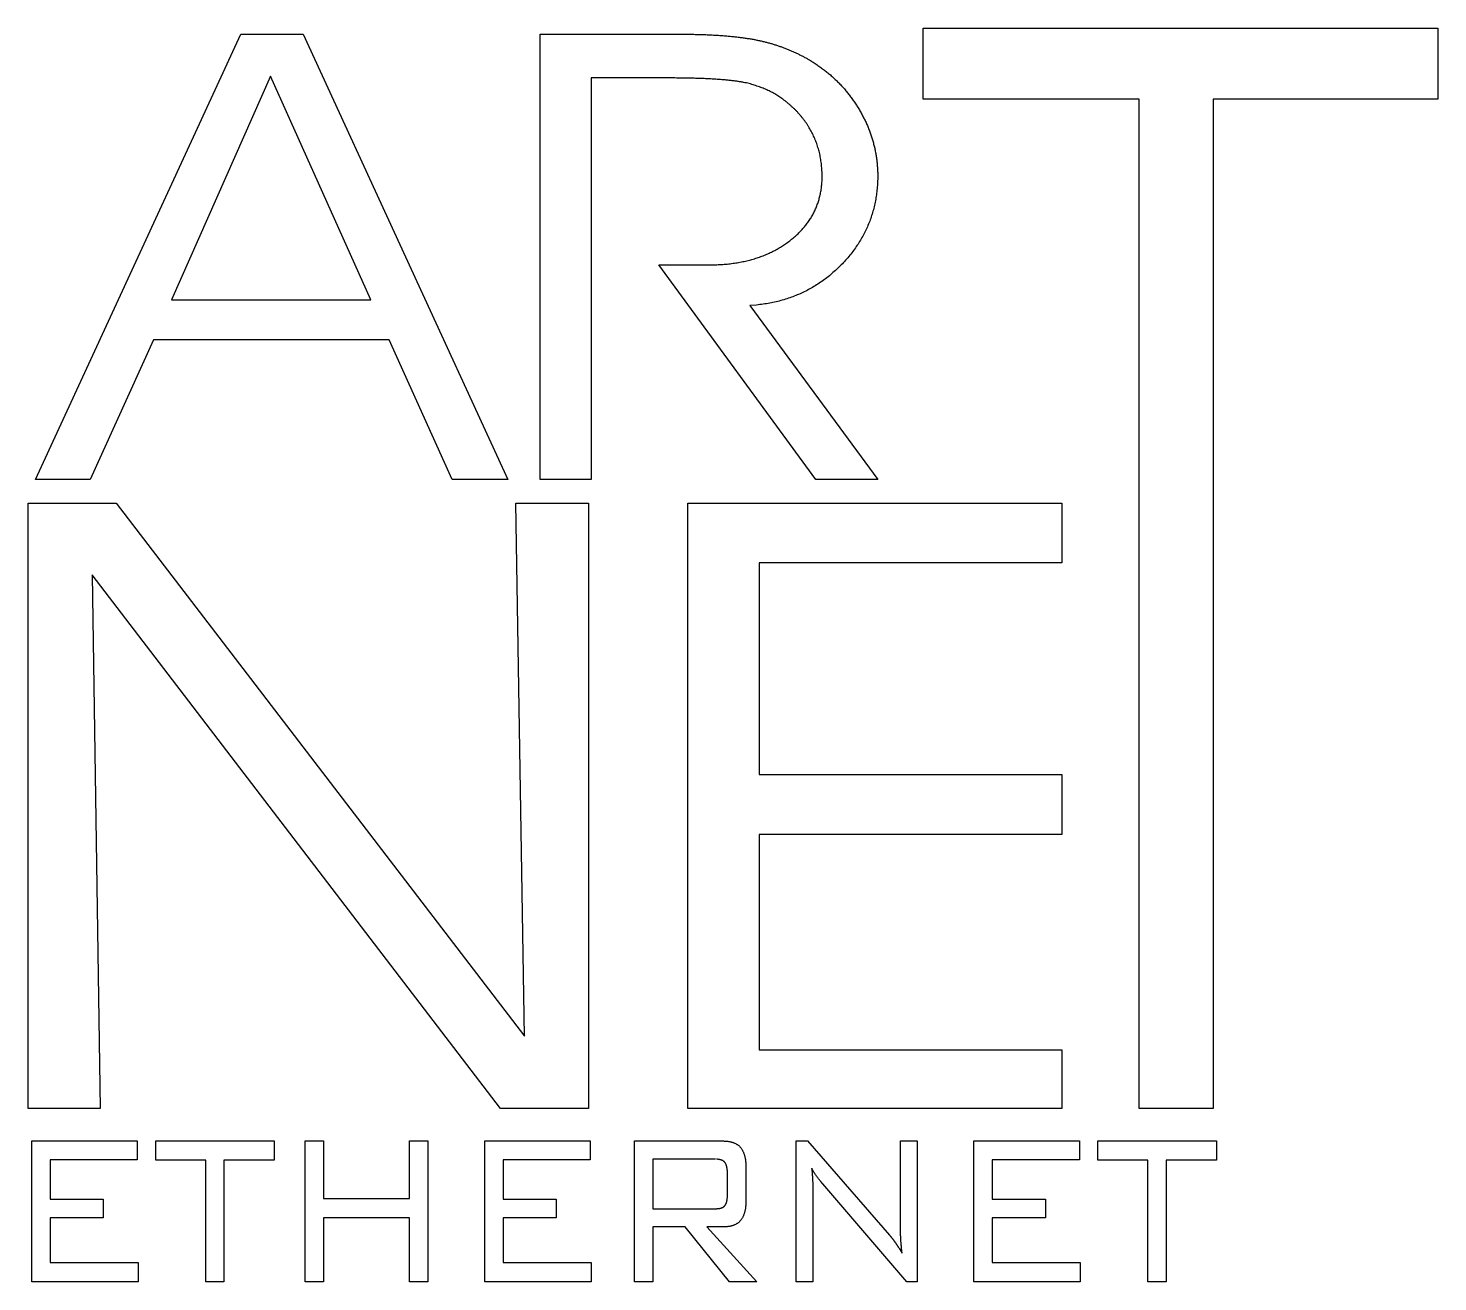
# Model space of a CAD drawing. Extents: x -0.158 to 0.151, y 0.187 to 0.462.
import ezdxf

# ---------------------------------------------------------------- set-up
doc = ezdxf.new("R2010")
doc.units = 0
doc.header["$MEASUREMENT"] = 0
doc.layers.get('0').update_dxf_attribs({"linetype": 'CONTINUOUS'})

msp = doc.modelspace()

# ---------------------------------------------------------------- linework, layer by layer
at = {"color": 0}
for p, q in [((-0.15641, 0.36318), (-0.11138, 0.46088)), ((-0.11138, 0.46088), (-0.09767, 0.46088)), ((-0.09767, 0.46088), (-0.05277, 0.36318)), ((-0.0457, 0.36318), (-0.0457, 0.46088)), ((-0.0457, 0.46088), (-0.01451, 0.46088)), ((0.03832, 0.44663), (0.03832, 0.4622)), ((0.03832, 0.4622), (0.15124, 0.4622)), ((0.15124, 0.4622), (0.15124, 0.44663)), ((-0.10485, 0.4517), (-0.12653, 0.40264)), ((-0.08284, 0.40264), (-0.10485, 0.4517)), ((-0.03446, 0.45128), (-0.03446, 0.36318)), ((-0.01764, 0.45128), (-0.03446, 0.45128)), ((-0.01612, 0.45128), (-0.01764, 0.45128)), ((0.08571, 0.44663), (0.03832, 0.44663)), ((0.08571, 0.2252), (0.08571, 0.44663)), ((0.15124, 0.44663), (0.10193, 0.44663)), ((0.10193, 0.44663), (0.10193, 0.2252)), ((0.01482, 0.36318), (-0.01963, 0.41029)), ((-0.01963, 0.41029), (-0.00863, 0.41029)), ((-0.12653, 0.40264), (-0.08284, 0.40264)), ((0.0018, 0.40147), (0.00032, 0.40135)), ((0.00032, 0.40135), (0.02837, 0.36318)), ((-0.13051, 0.39384), (-0.14439, 0.36318)), ((-0.07884, 0.39384), (-0.13051, 0.39384)), ((-0.06496, 0.36318), (-0.07884, 0.39384)), ((-0.14439, 0.36318), (-0.15641, 0.36318)), ((-0.05277, 0.36318), (-0.06496, 0.36318)), ((-0.03446, 0.36318), (-0.0457, 0.36318)), ((0.02837, 0.36318), (0.01482, 0.36318)), ((-0.158, 0.2252), (-0.158, 0.35798)), ((-0.158, 0.35798), (-0.13871, 0.35798)), ((-0.13871, 0.35798), (-0.04912, 0.24108)), ((-0.04912, 0.24108), (-0.05103, 0.35798)), ((-0.05103, 0.35798), (-0.03511, 0.35798)), ((-0.03511, 0.35798), (-0.03511, 0.2252)), ((-0.01327, 0.2252), (-0.01327, 0.35798)), ((-0.01327, 0.35798), (0.06877, 0.35798)), ((0.06877, 0.35798), (0.06877, 0.34494)), ((0.06877, 0.34494), (0.00236, 0.34494)), ((0.00236, 0.34494), (0.00236, 0.29844)), ((-0.0544, 0.2252), (-0.14399, 0.3423)), ((-0.14399, 0.3423), (-0.14219, 0.2252)), ((0.00236, 0.29844), (0.06877, 0.29844)), ((0.06877, 0.29844), (0.06877, 0.28531)), ((0.06877, 0.28531), (0.00236, 0.28531)), ((0.00236, 0.28531), (0.00236, 0.23806)), ((0.00236, 0.23806), (0.06877, 0.23806)), ((0.06877, 0.23806), (0.06877, 0.2252)), ((-0.14219, 0.2252), (-0.158, 0.2252)), ((-0.03511, 0.2252), (-0.0544, 0.2252)), ((0.06877, 0.2252), (-0.01327, 0.2252)), ((0.10193, 0.2252), (0.08571, 0.2252)), ((-0.15722, 0.18717), (-0.15722, 0.21807)), ((-0.15722, 0.21807), (-0.13408, 0.21807)), ((-0.13408, 0.21807), (-0.13408, 0.21392)), ((-0.13002, 0.21386), (-0.13002, 0.21807)), ((-0.13002, 0.21807), (-0.10402, 0.21807)), ((-0.10402, 0.21807), (-0.10402, 0.21386)), ((-0.09727, 0.18717), (-0.09727, 0.21807)), ((-0.09727, 0.21807), (-0.09325, 0.21807)), ((-0.09325, 0.21807), (-0.09325, 0.20545)), ((-0.07432, 0.20545), (-0.07432, 0.21807)), ((-0.07432, 0.21807), (-0.07032, 0.21807)), ((-0.07032, 0.21807), (-0.07032, 0.18717)), ((-0.05784, 0.18717), (-0.05784, 0.21807)), ((-0.05784, 0.21807), (-0.03471, 0.21807)), ((-0.03471, 0.21807), (-0.03471, 0.21392)), ((-0.02498, 0.18717), (-0.02498, 0.21807)), ((-0.02498, 0.21807), (-0.00562, 0.21807)), ((0.01048, 0.18717), (0.01048, 0.21807)), ((0.01048, 0.21807), (0.013, 0.21807)), ((0.013, 0.21807), (0.03098, 0.19741)), ((0.03334, 0.20112), (0.03334, 0.21807)), ((0.03334, 0.21807), (0.03703, 0.21807)), ((0.03703, 0.21807), (0.03703, 0.18717)), ((0.04948, 0.18717), (0.04948, 0.21807)), ((0.04948, 0.21807), (0.07261, 0.21807)), ((0.07261, 0.21807), (0.07261, 0.21392)), ((0.07667, 0.21386), (0.07667, 0.21807)), ((0.07667, 0.21807), (0.10268, 0.21807)), ((0.10268, 0.21807), (0.10268, 0.21386)), ((-0.13408, 0.21392), (-0.15319, 0.21392)), ((-0.15319, 0.21392), (-0.15319, 0.20532)), ((-0.11905, 0.21386), (-0.13002, 0.21386)), ((-0.11905, 0.18717), (-0.11905, 0.21386)), ((-0.11505, 0.21386), (-0.11505, 0.18717)), ((-0.10402, 0.21386), (-0.11505, 0.21386)), ((-0.03471, 0.21392), (-0.05382, 0.21392)), ((-0.05382, 0.21392), (-0.05382, 0.20532)), ((-0.00719, 0.21407), (-0.02096, 0.21407)), ((-0.02096, 0.21407), (-0.02096, 0.20321)), ((0.07261, 0.21392), (0.0535, 0.21392)), ((0.0535, 0.21392), (0.0535, 0.20532)), ((0.08765, 0.21386), (0.07667, 0.21386)), ((0.08765, 0.18717), (0.08765, 0.21386)), ((0.09165, 0.21386), (0.09165, 0.18717)), ((0.10268, 0.21386), (0.09165, 0.21386)), ((-0.0046, 0.20637), (-0.0046, 0.21087)), ((-0.00053, 0.21246), (-0.00053, 0.21208)), ((-0.00053, 0.21208), (-0.00053, 0.20517)), ((0.03478, 0.18717), (0.01632, 0.20866)), ((-0.15319, 0.20532), (-0.14152, 0.20532)), ((-0.14152, 0.20532), (-0.14152, 0.20123)), ((-0.09325, 0.20545), (-0.07432, 0.20545)), ((-0.05382, 0.20532), (-0.04214, 0.20532)), ((-0.04214, 0.20532), (-0.04214, 0.20123)), ((-0.0046, 0.20615), (-0.0046, 0.20637)), ((0.01416, 0.20564), (0.01417, 0.20538)), ((0.01417, 0.20538), (0.01417, 0.18717)), ((0.0535, 0.20532), (0.06519, 0.20532)), ((0.06519, 0.20532), (0.06519, 0.20123)), ((-0.14152, 0.20123), (-0.15319, 0.20123)), ((-0.15319, 0.20123), (-0.15319, 0.19141)), ((-0.07432, 0.20118), (-0.09325, 0.20118)), ((-0.09325, 0.20118), (-0.09325, 0.18717)), ((-0.07432, 0.18717), (-0.07432, 0.20118)), ((-0.04214, 0.20123), (-0.05382, 0.20123)), ((-0.05382, 0.20123), (-0.05382, 0.19141)), ((-0.02096, 0.20321), (-0.00719, 0.20321)), ((0.03334, 0.20076), (0.03334, 0.20112)), ((0.06519, 0.20123), (0.0535, 0.20123)), ((0.0535, 0.20123), (0.0535, 0.19141)), ((-0.01389, 0.19921), (-0.02096, 0.19921)), ((-0.02096, 0.19921), (-0.02096, 0.18717)), ((-0.00413, 0.18717), (-0.01389, 0.19921)), ((-0.00562, 0.19921), (-0.00915, 0.19921)), ((-0.00915, 0.19921), (0.00183, 0.18717)), ((-0.00529, 0.19921), (-0.00562, 0.19921)), ((-0.15319, 0.19141), (-0.1339, 0.19141)), ((-0.1339, 0.19141), (-0.1339, 0.18717)), ((-0.05382, 0.19141), (-0.03453, 0.19141)), ((-0.03453, 0.19141), (-0.03453, 0.18717)), ((0.0535, 0.19141), (0.07279, 0.19141)), ((0.07279, 0.19141), (0.07279, 0.18717)), ((-0.1339, 0.18717), (-0.15722, 0.18717)), ((-0.11505, 0.18717), (-0.11905, 0.18717)), ((-0.09325, 0.18717), (-0.09727, 0.18717)), ((-0.07032, 0.18717), (-0.07432, 0.18717)), ((-0.03453, 0.18717), (-0.05784, 0.18717)), ((-0.02096, 0.18717), (-0.02498, 0.18717)), ((0.00183, 0.18717), (-0.00413, 0.18717)), ((0.01417, 0.18717), (0.01048, 0.18717)), ((0.03703, 0.18717), (0.03478, 0.18717)), ((0.07279, 0.18717), (0.04948, 0.18717)), ((0.09165, 0.18717), (0.08765, 0.18717))]:
    msp.add_line(p, q, dxfattribs=at)
for points in [[(-0.01451, 0.46088), (-0.01324, 0.46087), (-0.012, 0.46086), (-0.01079, 0.46083), (-0.00962, 0.4608), (-0.00848, 0.46075), (-0.00737, 0.46069), (-0.00629, 0.46063), (-0.00524, 0.46055), (-0.00422, 0.46046), (-0.00323, 0.46036), (-0.00228, 0.46025), (-0.00135, 0.46014), (-0.00046, 0.46001), (0.0004, 0.45988), (0.00123, 0.45973), (0.00203, 0.45957), (0.0028, 0.4594), (0.00357, 0.45921), (0.00433, 0.45902), (0.00508, 0.45881), (0.00581, 0.45858), (0.00655, 0.45835), (0.00727, 0.45809), (0.00798, 0.45784), (0.00869, 0.45756), (0.00938, 0.45726), (0.01007, 0.45696), (0.01075, 0.45665), (0.01141, 0.45631), (0.01208, 0.45597), (0.01273, 0.45561), (0.01338, 0.45525), (0.01423, 0.45472), (0.01506, 0.45418), (0.01587, 0.45361), (0.01666, 0.45302), (0.01742, 0.45241), (0.01816, 0.45178), (0.01888, 0.45113), (0.01958, 0.45046), (0.02025, 0.44977), (0.0209, 0.44905), (0.02153, 0.44831), (0.02213, 0.44756), (0.02271, 0.44677), (0.02328, 0.44597), (0.02382, 0.44514), (0.02434, 0.4443), (0.02482, 0.44344), (0.02528, 0.44257), (0.0257, 0.4417), (0.0261, 0.44082), (0.02646, 0.43994), (0.02679, 0.43905), (0.02709, 0.43815), (0.02736, 0.43725), (0.02759, 0.43633), (0.0278, 0.43542), (0.02796, 0.4345), (0.02811, 0.43357), (0.02822, 0.43263), (0.0283, 0.4317), (0.02835, 0.43075), (0.02837, 0.4298), (0.02833, 0.4284), (0.02824, 0.42702), (0.02808, 0.42566), (0.02786, 0.42433), (0.02757, 0.42302), (0.02723, 0.42174), (0.02683, 0.42048), (0.02636, 0.41925), (0.02583, 0.41804), (0.02524, 0.41686), (0.02458, 0.4157), (0.02386, 0.41457), (0.02308, 0.41346), (0.02224, 0.41238), (0.02133, 0.41131), (0.02037, 0.41029), (0.01934, 0.40929), (0.01829, 0.40835), (0.01721, 0.40746), (0.0161, 0.40665), (0.01495, 0.40588), (0.01378, 0.40518), (0.01257, 0.40453), (0.01134, 0.40395), (0.01007, 0.40341), (0.00877, 0.40294), (0.00744, 0.40253), (0.00608, 0.40218), (0.00468, 0.40188), (0.00326, 0.40165), (0.0018, 0.40147)], [(-0.00863, 0.41029), (-0.00727, 0.4103), (-0.00594, 0.41037), (-0.00464, 0.41047), (-0.00338, 0.41062), (-0.00215, 0.41081), (-0.00095, 0.41105), (0.00021, 0.41132), (0.00135, 0.41164), (0.00244, 0.412), (0.00351, 0.4124), (0.00455, 0.41284), (0.00556, 0.41333), (0.00653, 0.41386), (0.00748, 0.41444), (0.00839, 0.41506), (0.00927, 0.41572), (0.0101, 0.4164), (0.01088, 0.41712), (0.0116, 0.41785), (0.01228, 0.41862), (0.0129, 0.41941), (0.01347, 0.42022), (0.01398, 0.42106), (0.01444, 0.42193), (0.01485, 0.42281), (0.0152, 0.42372), (0.01549, 0.42465), (0.01574, 0.42561), (0.01593, 0.42659), (0.01606, 0.4276), (0.01615, 0.42863), (0.01618, 0.42969), (0.01617, 0.43032), (0.01614, 0.43096), (0.01609, 0.43158), (0.01604, 0.4322), (0.01596, 0.43281), (0.01587, 0.43342), (0.01576, 0.43401), (0.01565, 0.43461), (0.0155, 0.43519), (0.01535, 0.43577), (0.01517, 0.43633), (0.01498, 0.4369), (0.01477, 0.43745), (0.01455, 0.438), (0.01431, 0.43854), (0.01406, 0.43908), (0.01378, 0.43959), (0.0135, 0.44011), (0.01319, 0.44061), (0.01288, 0.44112), (0.01254, 0.4416), (0.01219, 0.44209), (0.01182, 0.44256), (0.01144, 0.44303), (0.01104, 0.44348), (0.01063, 0.44393), (0.01019, 0.44437), (0.00975, 0.4448), (0.00928, 0.44522), (0.0088, 0.44564), (0.00831, 0.44605), (0.0078, 0.44645), (0.00736, 0.44677), (0.00692, 0.44708), (0.00646, 0.44737), (0.006, 0.44766), (0.00552, 0.44793), (0.00503, 0.44819), (0.00452, 0.44844), (0.00402, 0.44869), (0.00349, 0.44891), (0.00296, 0.44912), (0.00242, 0.44933), (0.00187, 0.44952), (0.0013, 0.4497), (0.00073, 0.44988), (0.00015, 0.45004), (-0.00044, 0.45019), (-0.00107, 0.45031), (-0.00177, 0.45044), (-0.00252, 0.45055), (-0.00333, 0.45066), (-0.00419, 0.45076), (-0.00512, 0.45085), (-0.00611, 0.45093), (-0.00715, 0.451), (-0.00826, 0.45106), (-0.00942, 0.45112), (-0.01064, 0.45117), (-0.01193, 0.45121), (-0.01326, 0.45124), (-0.01467, 0.45126), (-0.01612, 0.45128)], [(-0.00562, 0.21807), (-0.00529, 0.21806), (-0.00496, 0.21804), (-0.00465, 0.21801), (-0.00436, 0.21798), (-0.00407, 0.21792), (-0.00381, 0.21787), (-0.00354, 0.21779), (-0.0033, 0.21771), (-0.00306, 0.21761), (-0.00283, 0.21751), (-0.00261, 0.21739), (-0.00242, 0.21727), (-0.00222, 0.21713), (-0.00205, 0.21698), (-0.00188, 0.21682), (-0.00173, 0.21665), (-0.00158, 0.21646), (-0.00144, 0.21626), (-0.00132, 0.21604), (-0.0012, 0.21582), (-0.00109, 0.21558), (-0.001, 0.21533), (-0.00091, 0.21507), (-0.00083, 0.21479), (-0.00076, 0.21449), (-0.0007, 0.21419), (-0.00065, 0.21387), (-0.00061, 0.21354), (-0.00057, 0.21319), (-0.00055, 0.21283), (-0.00054, 0.21246)], [(-0.0046, 0.21087), (-0.0046, 0.21108), (-0.00461, 0.21129), (-0.00461, 0.21149), (-0.00463, 0.21169), (-0.00465, 0.21187), (-0.00467, 0.21204), (-0.0047, 0.21221), (-0.00474, 0.21237), (-0.00477, 0.21252), (-0.00481, 0.21266), (-0.00486, 0.21279), (-0.00491, 0.21292), (-0.00496, 0.21303), (-0.00502, 0.21315), (-0.00509, 0.21324), (-0.00516, 0.21335), (-0.00522, 0.21343), (-0.00531, 0.21351), (-0.00539, 0.21358), (-0.00549, 0.21366), (-0.00559, 0.21372), (-0.0057, 0.21378), (-0.00581, 0.21383), (-0.00594, 0.21388), (-0.00607, 0.21392), (-0.00621, 0.21396), (-0.00635, 0.21399), (-0.00651, 0.21402), (-0.00667, 0.21404), (-0.00683, 0.21406), (-0.00701, 0.21406)], [(0.01632, 0.20866), (0.0163, 0.20867), (0.01628, 0.20869), (0.01626, 0.20871), (0.01625, 0.20873), (0.01622, 0.20876), (0.0162, 0.20878), (0.01618, 0.2088), (0.01615, 0.20884), (0.01612, 0.20886), (0.01609, 0.2089), (0.01607, 0.20893), (0.01604, 0.20896), (0.01601, 0.209), (0.01598, 0.20904), (0.01594, 0.20907), (0.01592, 0.20912), (0.01575, 0.20931), (0.01558, 0.20951), (0.01543, 0.2097), (0.01528, 0.2099), (0.01513, 0.21009), (0.01499, 0.21028), (0.01485, 0.21047), (0.01473, 0.21067), (0.0146, 0.21085), (0.01448, 0.21104), (0.01437, 0.21122), (0.01426, 0.21141), (0.01416, 0.21159), (0.01406, 0.21177), (0.01398, 0.21194), (0.0139, 0.21213), (0.01391, 0.21194), (0.01393, 0.21177), (0.01394, 0.21159), (0.01396, 0.21141), (0.01397, 0.21122), (0.01398, 0.21104), (0.01399, 0.21085), (0.01401, 0.21068), (0.01402, 0.21048), (0.01403, 0.2103), (0.01404, 0.21011), (0.01406, 0.20992), (0.01406, 0.20972), (0.01407, 0.20953), (0.01409, 0.20933), (0.0141, 0.20914), (0.0141, 0.20893), (0.01411, 0.20872), (0.01411, 0.20851), (0.01413, 0.2083), (0.01413, 0.20807), (0.01414, 0.20785), (0.01414, 0.20762), (0.01415, 0.2074), (0.01415, 0.20715), (0.01415, 0.20691), (0.01415, 0.20667), (0.01416, 0.20642), (0.01416, 0.20616), (0.01416, 0.20591), (0.01416, 0.20564)], [(-0.00719, 0.20321), (-0.007, 0.20321), (-0.00683, 0.20322), (-0.00666, 0.20323), (-0.0065, 0.20325), (-0.00634, 0.20327), (-0.00619, 0.2033), (-0.00605, 0.20333), (-0.00593, 0.20338), (-0.0058, 0.20343), (-0.00568, 0.20348), (-0.00557, 0.20354), (-0.00547, 0.2036), (-0.00537, 0.20367), (-0.00529, 0.20374), (-0.00521, 0.20382), (-0.00514, 0.20391), (-0.00507, 0.204), (-0.00501, 0.2041), (-0.00495, 0.2042), (-0.0049, 0.20432), (-0.00485, 0.20444), (-0.0048, 0.20458), (-0.00476, 0.20472), (-0.00473, 0.20487), (-0.0047, 0.20503), (-0.00467, 0.20519), (-0.00465, 0.20537), (-0.00463, 0.20555), (-0.00461, 0.20574), (-0.00461, 0.20594), (-0.0046, 0.20615)], [(-0.00054, 0.20517), (-0.00054, 0.20478), (-0.00055, 0.20441), (-0.00057, 0.20405), (-0.00061, 0.20371), (-0.00065, 0.20338), (-0.0007, 0.20306), (-0.00076, 0.20276), (-0.00083, 0.20247), (-0.00091, 0.20219), (-0.001, 0.20193), (-0.00109, 0.20168), (-0.0012, 0.20144), (-0.00132, 0.20122), (-0.00144, 0.20101), (-0.00158, 0.20081), (-0.00173, 0.20063), (-0.00188, 0.20045), (-0.00205, 0.20029), (-0.00222, 0.20014), (-0.00242, 0.2), (-0.00261, 0.19987), (-0.00283, 0.19976), (-0.00306, 0.19965), (-0.0033, 0.19956), (-0.00354, 0.19948), (-0.00381, 0.1994), (-0.00407, 0.19934), (-0.00436, 0.1993), (-0.00465, 0.19926), (-0.00496, 0.19923), (-0.00529, 0.19921)], [(0.03098, 0.19741), (0.03105, 0.19731), (0.03113, 0.19722), (0.0312, 0.19713), (0.03129, 0.19704), (0.03136, 0.19693), (0.03144, 0.19683), (0.03153, 0.19673), (0.03161, 0.19663), (0.03169, 0.19652), (0.03178, 0.19641), (0.03186, 0.19629), (0.03194, 0.19619), (0.03202, 0.19607), (0.03211, 0.19595), (0.0322, 0.19583), (0.03229, 0.19571), (0.03237, 0.19558), (0.03246, 0.19545), (0.03254, 0.19532), (0.03263, 0.19519), (0.03271, 0.19506), (0.03281, 0.19493), (0.03289, 0.19479), (0.03298, 0.19466), (0.03307, 0.19452), (0.03316, 0.19438), (0.03325, 0.19424), (0.03334, 0.19409), (0.03343, 0.19394), (0.03352, 0.1938), (0.03361, 0.19366), (0.03371, 0.19352), (0.03369, 0.19369), (0.03366, 0.19388), (0.03364, 0.19407), (0.03362, 0.19426), (0.03359, 0.19445), (0.03358, 0.19465), (0.03356, 0.19483), (0.03355, 0.19504), (0.03352, 0.19522), (0.03351, 0.19543), (0.0335, 0.19562), (0.03348, 0.19582), (0.03347, 0.19602), (0.03346, 0.19622), (0.03345, 0.19642), (0.03344, 0.19663), (0.03343, 0.19683), (0.03341, 0.19705), (0.0334, 0.19727), (0.03339, 0.19751), (0.03338, 0.19776), (0.03338, 0.19801), (0.03337, 0.19828), (0.03337, 0.19856), (0.03335, 0.19884), (0.03335, 0.19913), (0.03335, 0.19944), (0.03335, 0.19976), (0.03334, 0.20008), (0.03334, 0.20041), (0.03334, 0.20076)]]:
    msp.add_spline(points, degree=3, dxfattribs=at)

doc.saveas('drawing.dxf')
